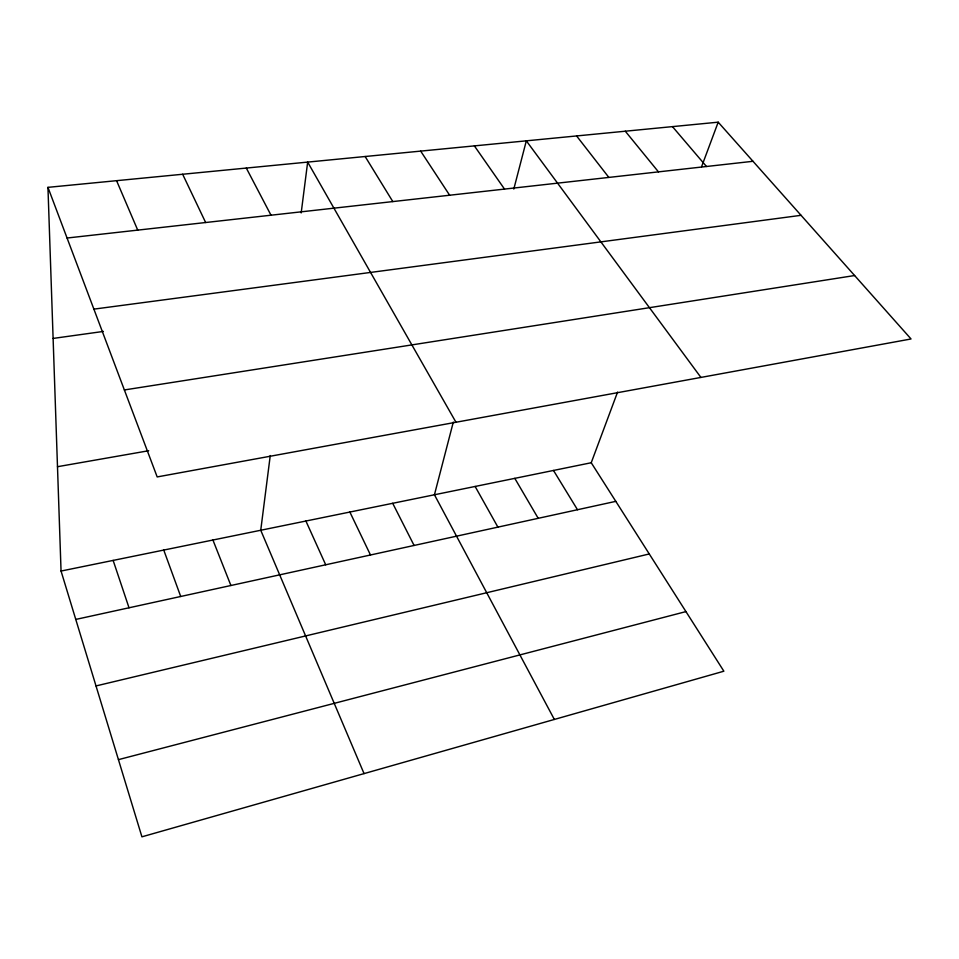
<?xml version="1.0" encoding="UTF-8"?>
<svg xmlns="http://www.w3.org/2000/svg" width="959" height="959" viewBox="0 0 959 959"><rect width="100%" height="100%" fill="white"/><g stroke="black" fill="none" stroke-linecap="round" stroke-linejoin="round"><path stroke-width="1.44" d="M270.258 455.549L260.74 530.255L364.048 773.601M301.186 212.922L307.659 162.095L455.969 422.248M453.307 422.092L434.439 494.772L554.35 719.454M513.808 189.067L526.323 140.829L700.921 377.426M47.95 187.353L157.18 476.935L911.05 338.971L718.195 122.177L47.95 187.353L61.052 571.049L141.92 836.823L723.865 671.204L591.235 462.741L617.572 392.075M701.604 166.662L718.195 122.177M118.436 759.648L685.937 611.602M96.008 685.937L649.267 553.954M75.773 619.43L615.81 501.353M61.052 571.049L591.235 462.741M57.48 466.709L148.717 450.73M124.37 389.953L854.613 275.533M53.105 338.431L103.392 331.43M93.886 309.134L801.053 215.319M67.07 238.024L752.983 161.292M672.463 126.624L706.471 166.494M625.292 131.215L658.449 171.865M576.599 135.95L608.845 177.415M474.381 145.888L504.518 189.091M420.677 151.102L449.639 195.228M365.139 156.509L392.806 201.582M553.487 470.449L577.498 509.732M514.791 478.349L538.203 518.328M475.125 486.453L497.901 527.138M246.307 168.065L271.001 215.212M392.699 503.295L414.084 545.455M349.867 512.046L370.486 554.997M182.654 174.25L205.646 222.524M305.897 521.025L325.7 564.779M116.578 180.676L137.724 230.124M212.922 540.013L230.903 585.505M163.749 550.058L180.712 596.486M113.138 560.404L129.021 607.79"/></g></svg>
